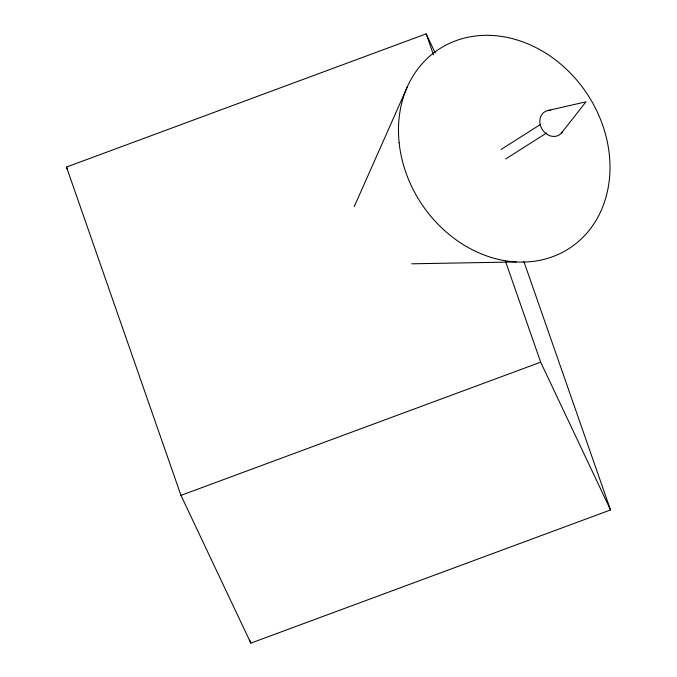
<?xml version="1.0" encoding="UTF-8"?>
<svg xmlns="http://www.w3.org/2000/svg" width="677" height="677" viewBox="0 0 677 677"><rect width="100%" height="100%" fill="white"/><g stroke="black" fill="none" stroke-linecap="round" stroke-linejoin="round"><path stroke-width="1.02" d="M354.291 206.502L407.266 86.986M561.419 133.09L585.969 101.821L547.625 110.596M501.107 149.448L540.322 124.568M505.694 158.943L546.694 132.937M523.871 261.457L610.527 509.942L250.828 643.15L180.971 495.378L66.473 167.058L426.171 33.85L435.193 52.916M180.971 495.378L540.669 362.17L610.527 509.942M411.641 263.81L516.179 261.948M66.473 167.058L67.378 168.962M426.171 33.85L433.483 54.803M505.524 261.381L540.669 362.17M249.779 640.154L250.828 643.15M562.604 131.414A13.658 11.475 57.6 0 1 541.862 128.808A13.658 11.475 57.6 0 1 550.706 110.326M399.151 142.813A119.008 99.392 56.5 0 0 567.123 249.728A119.008 99.392 56.5 0 0 546.441 53.601A119.008 99.392 56.5 0 0 399.151 142.813"/></g></svg>
